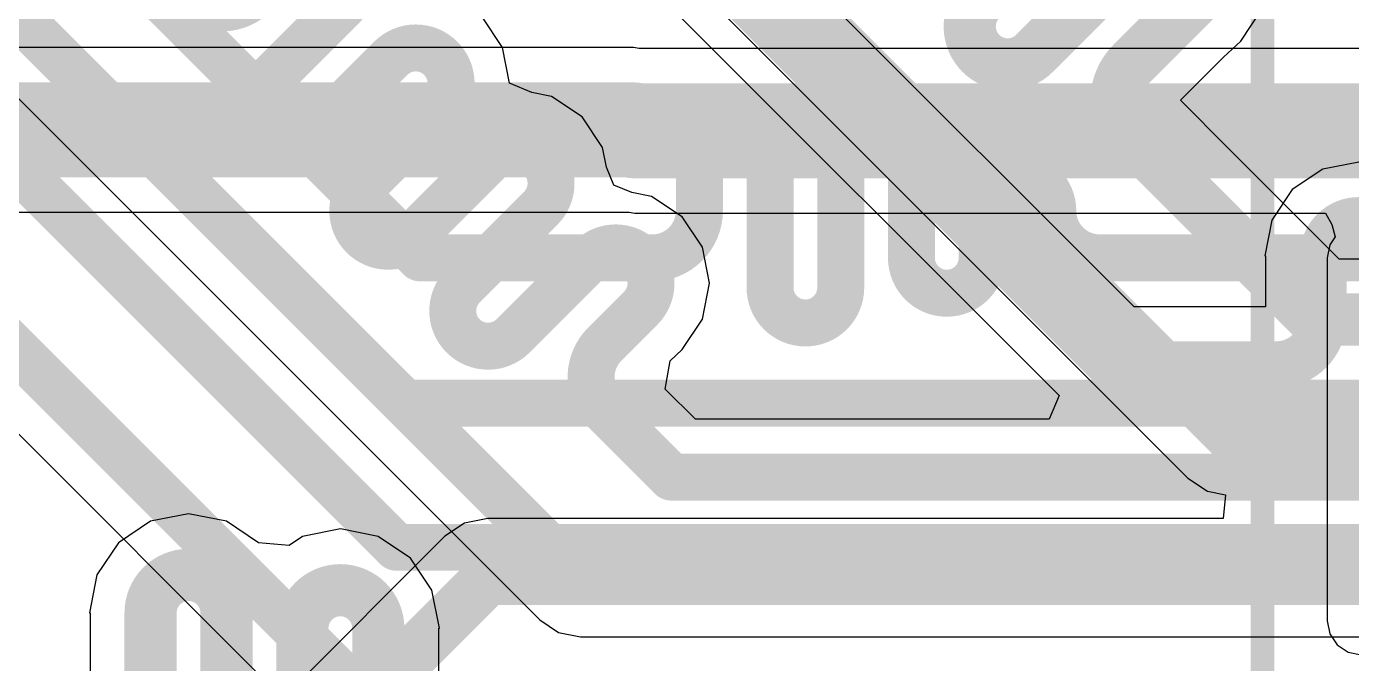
# Model space of a CAD drawing. Header units: inches. Extents: x -3 to 488, y -11 to 93.
# Drawn here: x 74.46 to 81.55, y 19.81 to 23.22 of the extents above; entities that cross this region are included whole.
import ezdxf

# ---------------------------------------------------------------- set-up
doc = ezdxf.new("R2010")
doc.units = ezdxf.units.IN
for name, color, linetype in [('Bottom Layer', 5, 'Continuous'), ('Layer 1', 16, 'Continuous'), ('Layer 2', 76, 'Continuous'), ('Top Layer', 1, 'Continuous'), ('Top Overlay', 2, 'Continuous')]:
    doc.layers.add(name, color=color, linetype=linetype)

msp = doc.modelspace()

# ---------------------------------------------------------------- linework, layer by layer
at = {"layer": 'Bottom Layer'}
for p, q in [((74.97276597999999, 26.50477554), (80.67742055999999, 20.80012096)), ((80.9604299, 23.14001722), (81.07551222, 23.3122597)), ((80.86780117999999, 23.05302984), (80.96042228, 23.14001468)), ((80.96042228, 23.14001468), (80.9604299, 23.14001722)), ((80.63736476, 22.82259342), (80.86780117999999, 23.05302984)), ((80.89339422, 22.56656396), (80.63736476, 22.82259342)), ((80.89340184, 22.56655888), (80.89339422, 22.56656396)), ((81.48766531999999, 21.9722954), (80.89340184, 22.56655888)), ((83.5999598, 21.9722954), (81.48766531999999, 21.9722954)), ((80.67742055999999, 20.80012096), (80.78244194, 20.72994584)), ((80.78244194, 20.72994584), (80.8795817, 20.71062406)), ((80.8795817, 20.71062406), (80.86707473999999, 20.58362406)), ((76.92857613999999, 20.58362406), (76.80469271999999, 20.55898352)), ((80.86707473999999, 20.58362406), (76.92857613999999, 20.58362406)), ((76.80469271999999, 20.55898352), (76.69967134, 20.4888084)), ((76.69967134, 20.4888084), (73.27275668, 17.06189374))]:
    msp.add_line(p, q, dxfattribs=at)
at = {"layer": 'Bottom Layer', "const_width": 0.2794}
for points in [[(74.95277618, 26.98257494), (80.90632536, 21.02902576)], [(79.85626395999999, 23.07403818), (80.44133771999999, 23.65911194)], [(80.37712144, 23.0201597), (80.72870569999999, 23.37174396)], [(79.56889344, 23.07403818), (79.56889598, 23.07403564)], [(79.85626395999999, 23.07403564), (79.85626395999999, 23.07403818)], [(80.3771189, 22.6250246), (80.37712144, 22.62502714)], [(80.37712144, 22.62502714), (80.66449703999999, 22.33765154)], [(80.66449703999999, 22.33765408), (80.76328018, 22.23887094)], [(80.76328018, 22.23887094), (81.35357618, 21.64857494)], [(81.35357618, 21.64857494), (92.99864814, 21.64857494)], [(80.90632536, 21.02902576), (93.78385612, 21.02902576)], [(73.47373672, 16.80506418), (76.92562211999999, 20.25694958)], [(76.92562211999999, 20.25694958), (76.92857613999999, 20.2599036)], [(76.92857613999999, 20.2599036), (94.28346903999999, 20.2599036)]]:
    msp.add_lwpolyline(points, dxfattribs=at)
for points in [[(79.56889598, 23.07403564, -0.4142135623730951), (79.56889598, 23.36140616)], [(79.85626395999999, 23.07403564, -0.4142161511664093), (79.56889344, 23.07403818)], [(80.37712144, 22.62502714, -0.4142173279436481), (80.37712144, 23.0201597)]]:
    msp.add_lwpolyline(points, format="xyb", dxfattribs=at)
at = {"layer": 'Bottom Layer', "const_width": 0.1397}
for points in [[(79.49904344, 23.07403818, 1), (79.63874344, 23.07403818, 1)], [(79.49904344, 23.07403818, 1), (79.63874344, 23.07403818, 1)], [(79.49904598, 23.07403564, 1), (79.63874598, 23.07403564, 1)], [(79.49904598, 23.07403564, 1), (79.63874598, 23.07403564, 1)], [(79.78641395999999, 23.07403818, 1), (79.92611396, 23.07403818, 1)], [(79.78641395999999, 23.07403818, 1), (79.92611396, 23.07403818, 1)], [(79.78641395999999, 23.07403564, 1), (79.92611396, 23.07403564, 1)], [(79.78641395999999, 23.07403564, 1), (79.92611396, 23.07403564, 1)], [(80.30727144, 23.0201597, 1), (80.44697144, 23.0201597, 1)], [(80.30727144, 23.0201597, 1), (80.44697144, 23.0201597, 1)], [(80.3072689, 22.6250246, 1), (80.44696889999999, 22.6250246, 1)], [(80.30727144, 22.62502714, 1), (80.44697144, 22.62502714, 1)], [(80.30727144, 22.62502714, 1), (80.44697144, 22.62502714, 1)], [(80.30727144, 22.62502714, 1), (80.44697144, 22.62502714, 1)], [(80.59464704, 22.33765408, 1), (80.73434704, 22.33765408, 1)], [(80.59464704, 22.33765154, 1), (80.73434704, 22.33765154, 1)], [(80.69343018, 22.23887094, 1), (80.83313018, 22.23887094, 1)], [(80.69343018, 22.23887094, 1), (80.83313018, 22.23887094, 1)], [(81.28372617999999, 21.64857494, 1), (81.42342617999999, 21.64857494, 1)], [(81.28372617999999, 21.64857494, 1), (81.42342617999999, 21.64857494, 1)], [(80.83647536, 21.02902576, 1), (80.97617536, 21.02902576, 1)], [(80.83647536, 21.02902576, 1), (80.97617536, 21.02902576, 1)], [(76.85577212, 20.25694958, 1), (76.99547212, 20.25694958, 1)], [(76.85577212, 20.25694958, 1), (76.99547212, 20.25694958, 1)], [(76.85872614, 20.2599036, 1), (76.99842613999999, 20.2599036, 1)], [(76.85872614, 20.2599036, 1), (76.99842613999999, 20.2599036, 1)]]:
    msp.add_lwpolyline(points, format="xyb", close=True, dxfattribs=at)
at = {"layer": 'Layer 1'}
msp.add_line((67.09374186, 28.3587444), (76.30012172, 19.15236708), dxfattribs=at)
at = {"layer": 'Layer 1', "const_width": 0.25146}
for points in [[(68.03340723999999, 28.83726008), (76.44148288, 20.42918444)], [(68.87748479999999, 28.80841076), (76.48485337999999, 21.20104218)], [(69.7942343, 28.75165446), (76.56704778, 21.97884098)], [(67.31257556, 28.5775781), (76.51896812, 19.37118554)], [(78.06197494, 22.23030098), (78.06197494, 22.54143066)], [(78.44043493999999, 21.81953218), (78.44043493999999, 22.54143066)], [(78.81889494, 21.81953218), (78.81889494, 22.454997)], [(79.19735494, 21.97881558), (79.19735494, 22.454997)], [(79.57581494, 21.97881558), (79.57581494, 22.23032638)], [(79.95427493999999, 22.23030098), (79.95427493999999, 22.23032638)], [(76.56704778, 21.97884098), (77.68477223999999, 21.97884098)], [(77.68477223999999, 21.97884098), (77.81051493999999, 21.97884098)], [(80.20573494, 21.97884098), (80.66059051999999, 21.97884098)], [(80.66059051999999, 21.97884098), (103.6254976, 21.97884098)], [(76.48485337999999, 21.20104218), (100.96237618, 21.20104218)], [(76.44148288, 20.42918444), (97.79557022, 20.42918444)]]:
    msp.add_lwpolyline(points, dxfattribs=at)
for points in [[(78.06197494, 22.54143066, -0.9999999999999999), (78.44043493999999, 22.54143066)], [(78.81889494, 22.454997, -0.9999999999999999), (79.19735494, 22.454997)], [(79.57581494, 22.23032638, -0.9999999999999999), (79.95427493999999, 22.23032638)], [(78.06197494, 22.23030098, -0.4142135623730951), (77.81051493999999, 21.97884098)], [(80.20573494, 21.97884098, -0.4142135623730951), (79.95427493999999, 22.23030098)], [(79.57581494, 21.97881558, -0.9999999999999999), (79.19735494, 21.97881558)], [(78.81889494, 21.81953218, -0.9999999999999999), (78.44043493999999, 21.81953218)]]:
    msp.add_lwpolyline(points, format="xyb", dxfattribs=at)
at = {"layer": 'Layer 1', "const_width": 0.12573}
for points in [[(77.99910994, 22.54143066, 1), (78.12483993999999, 22.54143066, 1)], [(77.99910994, 22.54143066, 1), (78.12483993999999, 22.54143066, 1)], [(78.37756993999999, 22.54143066, 1), (78.50329993999999, 22.54143066, 1)], [(78.37756993999999, 22.54143066, 1), (78.50329993999999, 22.54143066, 1)], [(78.75602994, 22.454997, 1), (78.88175994, 22.454997, 1)], [(78.75602994, 22.454997, 1), (78.88175994, 22.454997, 1)], [(79.13448994, 22.454997, 1), (79.26021994, 22.454997, 1)], [(79.13448994, 22.454997, 1), (79.26021994, 22.454997, 1)], [(77.99910994, 22.23030098, 1), (78.12483993999999, 22.23030098, 1)], [(77.99910994, 22.23030098, 1), (78.12483993999999, 22.23030098, 1)], [(79.51294994, 22.23032638, 1), (79.63867994, 22.23032638, 1)], [(79.51294994, 22.23032638, 1), (79.63867994, 22.23032638, 1)], [(79.89140993999999, 22.23032638, 1), (80.01713993999999, 22.23032638, 1)], [(79.89140993999999, 22.23032638, 1), (80.01713993999999, 22.23032638, 1)], [(79.89140993999999, 22.23030098, 1), (80.01713993999999, 22.23030098, 1)], [(79.89140993999999, 22.23030098, 1), (80.01713993999999, 22.23030098, 1)], [(76.50418278, 21.97884098, 1), (76.62991278, 21.97884098, 1)], [(76.50418278, 21.97884098, 1), (76.62991278, 21.97884098, 1)], [(77.62190723999998, 21.97884098, 1), (77.74763723999999, 21.97884098, 1)], [(77.62190723999998, 21.97884098, 1), (77.74763723999999, 21.97884098, 1)], [(77.74764993999999, 21.97884098, 1), (77.87337993999999, 21.97884098, 1)], [(77.74764993999999, 21.97884098, 1), (77.87337993999999, 21.97884098, 1)], [(79.13448994, 21.97881558, 1), (79.26021994, 21.97881558, 1)], [(79.13448994, 21.97881558, 1), (79.26021994, 21.97881558, 1)], [(79.51294994, 21.97881558, 1), (79.63867994, 21.97881558, 1)], [(79.51294994, 21.97881558, 1), (79.63867994, 21.97881558, 1)], [(80.14286994, 21.97884098, 1), (80.26859994, 21.97884098, 1)], [(80.14286994, 21.97884098, 1), (80.26859994, 21.97884098, 1)], [(80.59772552, 21.97884098, 1), (80.72345551999999, 21.97884098, 1)], [(80.59772552, 21.97884098, 1), (80.72345551999999, 21.97884098, 1)], [(78.37756993999999, 21.81953218, 1), (78.50329993999999, 21.81953218, 1)], [(78.37756993999999, 21.81953218, 1), (78.50329993999999, 21.81953218, 1)], [(78.75602994, 21.81953218, 1), (78.88175994, 21.81953218, 1)], [(78.75602994, 21.81953218, 1), (78.88175994, 21.81953218, 1)], [(76.42198838, 21.20104218, 1), (76.54771837999999, 21.20104218, 1)], [(76.42198838, 21.20104218, 1), (76.54771837999999, 21.20104218, 1)], [(76.37861788, 20.42918444, 1), (76.50434788, 20.42918444, 1)], [(76.37861788, 20.42918444, 1), (76.50434788, 20.42918444, 1)]]:
    msp.add_lwpolyline(points, format="xyb", close=True, dxfattribs=at)
at = {"layer": 'Layer 2'}
for p, q in [((80.38924485999999, 21.7160475), (75.87213172, 26.23316318)), ((75.34382188, 25.88613822), (79.98824744, 21.2417152)), ((72.80597326, 24.4422549), (77.20715317999999, 20.04107752)), ((77.00767427999999, 23.10595074), (76.89876924, 23.26894508)), ((77.04591905999999, 22.91368798), (77.00767427999999, 23.10595074)), ((77.16545146, 22.86362458), (77.04591905999999, 22.91368798)), ((77.27099353999999, 22.84263148), (77.16545146, 22.86362458)), ((77.43397772, 22.73373152), (77.27099353999999, 22.84263148)), ((77.43398026, 22.73373406), (77.43397772, 22.73373152)), ((77.4339955, 22.7337239), (77.43398026, 22.73373406)), ((77.43399296, 22.73372136), (77.4339955, 22.7337239)), ((77.542898, 22.57072702), (77.43399296, 22.73372136)), ((77.56389109999999, 22.46518494), (77.542898, 22.57072702)), ((81.59192469999999, 22.49188034), (81.3996594, 22.45363556)), ((77.60426947999999, 22.36877924), (77.56389109999999, 22.46518494)), ((81.3996594, 22.45363556), (81.23666505999999, 22.34472544)), ((77.70067518, 22.32840086), (77.60426947999999, 22.36877924)), ((77.80621726, 22.30740776), (77.70067518, 22.32840086)), ((77.96920906, 22.19850272), (77.80621726, 22.30740776)), ((81.23666505999999, 22.34472544), (81.12775494, 22.1817311)), ((77.96921414, 22.19850018), (77.96920906, 22.19850272)), ((77.96921414, 22.1984951), (77.96921414, 22.19850018)), ((78.07811918, 22.03550584), (77.96921414, 22.1984951)), ((81.12775494, 22.1817311), (81.08951016, 21.9894658)), ((78.11636395999999, 21.84324054), (78.07811918, 22.03550584)), ((81.08951016, 21.9894658), (81.09321856, 21.9894658)), ((81.09321856, 21.9894658), (81.09321856, 21.7160475)), ((78.07811918, 21.65097524), (78.11636395999999, 21.84324054)), ((81.09321856, 21.7160475), (80.38924485999999, 21.7160475)), ((77.96920906, 21.48798344), (78.07811918, 21.65097524)), ((77.8790162, 21.27611188), (77.90619419999999, 21.42853982)), ((77.90619419999999, 21.42853982), (77.9692116, 21.4879809)), ((77.9692116, 21.4879809), (77.96920906, 21.48798344)), ((78.04041034, 21.1147152), (77.8790162, 21.27611188)), ((79.98824744, 21.2417152), (79.9356415, 21.1147152)), ((79.9356415, 21.1147152), (78.04041034, 21.1147152)), ((77.20715317999999, 20.04107752), (77.20715826, 20.0410699)), ((77.20715826, 20.0410699), (77.30756192, 19.97398342)), ((77.30756192, 19.97398342), (77.42599195999999, 19.95042492)), ((77.42599195999999, 19.95042492), (77.42600465999999, 19.95042746)), ((77.42600465999999, 19.95042746), (96.70464276, 19.95042746))]:
    msp.add_line(p, q, dxfattribs=at)
at = {"layer": 'Layer 2', "const_width": 0.25146}
for points in [[(75.56265558, 26.10497192), (80.26105614, 21.40657136)], [(73.02480695999999, 24.6610886), (77.42599195999999, 20.2599036)], [(75.72642207999999, 22.89944112), (76.14208545999999, 23.3151045)], [(75.99403394, 22.63182926), (76.40969732, 23.04749264)], [(76.40969732, 23.0474901), (76.40969732, 23.04749264)], [(76.67730664, 23.04749264), (76.67730918, 23.0474901)], [(75.72642207999999, 22.89943858), (75.72642207999999, 22.89944112)], [(76.2616458, 22.3642174), (76.67730918, 22.77988078)], [(75.72641954, 22.63182926), (75.72642207999999, 22.6318318)], [(75.72642207999999, 22.6318318), (75.72642462, 22.63182926)], [(75.72642207999999, 22.63182672), (75.72642462, 22.63182926)], [(76.52925766, 22.09660554), (76.94492104, 22.51226892)], [(76.94492104, 22.51226638), (76.94492104, 22.51226892)], [(77.21253036, 22.51226892), (77.2125329, 22.51226638)], [(76.2616458, 22.36421486), (76.2616458, 22.3642174)], [(76.79686952, 21.82899368), (77.2125329, 22.24465706)], [(76.26164326, 22.09660554), (76.2616458, 22.09660808)], [(76.2616458, 22.09660808), (76.26164834, 22.09660554)], [(76.2616458, 22.096603), (76.26164834, 22.09660554)], [(77.06448137999999, 21.56138182), (77.48014475999999, 21.9770452)], [(77.48014475999999, 21.97704266), (77.48014475999999, 21.9770452)], [(81.4026947, 21.65803136), (81.4026947, 21.9894658)], [(76.79686952, 21.82899114), (76.79686952, 21.82899368)], [(77.5556996, 21.5173814), (77.74775407999999, 21.70943588)], [(76.79686698, 21.56138182), (76.79686952, 21.56138436)], [(76.79686952, 21.56138436), (76.79687206, 21.56138182)], [(76.79686952, 21.56137928), (76.79687206, 21.56138182)], [(80.26105614, 21.40657136), (80.52877975999999, 21.40657136)], [(80.52877975999999, 21.40657136), (81.15123469999999, 21.40657136)], [(77.55569706, 21.16175854), (77.5556996, 21.16176108)], [(77.5556996, 21.16176108), (77.82331907999999, 20.8941416)], [(77.82331907999999, 20.89414414), (77.91222416, 20.80523906)], [(77.91222416, 20.80523906), (97.26145902, 20.80523906)], [(77.42599195999999, 20.2599036), (96.83283401999999, 20.2599036)]]:
    msp.add_lwpolyline(points, dxfattribs=at)
for points in [[(76.14208545999999, 23.58271382, -0.4142135623730951), (76.14208545999999, 23.3151045)], [(75.68241911999999, 23.39066188, -0.4142177463290418), (75.3267988, 23.39066188)], [(76.40969732, 23.0474901, -0.4142107823686262), (76.67730664, 23.04749264)], [(76.67730918, 23.0474901, -0.4142135623730951), (76.67730918, 22.77988078)], [(75.72642207999999, 22.6318318, -0.4142052225871659), (75.72642207999999, 22.89943858)], [(75.99403394, 22.63182926, -0.4142135623730951), (75.72642462, 22.63182926)], [(76.94492104, 22.51226638, -0.4142107823686262), (77.21253036, 22.51226892)], [(77.2125329, 22.51226638, -0.4142135623730951), (77.2125329, 22.24465706)], [(76.2616458, 22.09660808, -0.4142052225871659), (76.2616458, 22.36421486)], [(81.4026947, 21.9894658, -0.9999999999999999), (81.78115469999999, 21.9894658)], [(76.52925766, 22.09660554, -0.4142135623730951), (76.26164834, 22.09660554)], [(77.48014475999999, 21.97704266, -0.4142107823686262), (77.74775407999999, 21.9770452)], [(77.74775407999999, 21.9770452, -0.4142135623730951), (77.74775407999999, 21.70943588)], [(76.79686952, 21.56138436, -0.4142052225871659), (76.79686952, 21.82899114)], [(81.4026947, 21.65803136, -0.4142135623730951), (81.15123469999999, 21.40657136)], [(77.06448137999999, 21.56138182, -0.4142135623730951), (76.79687206, 21.56138182)], [(77.5556996, 21.16176108, -0.4142177463290416), (77.5556996, 21.5173814)]]:
    msp.add_lwpolyline(points, format="xyb", dxfattribs=at)
at = {"layer": 'Layer 2', "const_width": 0.12573}
for points in [[(76.07922045999999, 23.3151045, 1), (76.20495045999999, 23.3151045, 1)], [(76.07922045999999, 23.3151045, 1), (76.20495045999999, 23.3151045, 1)], [(76.34683232, 23.04749264, 1), (76.47256232, 23.04749264, 1)], [(76.34683232, 23.04749264, 1), (76.47256232, 23.04749264, 1)], [(76.34683232, 23.0474901, 1), (76.47256232, 23.0474901, 1)], [(76.34683232, 23.0474901, 1), (76.47256232, 23.0474901, 1)], [(76.61444164, 23.04749264, 1), (76.74017164, 23.04749264, 1)], [(76.61444164, 23.04749264, 1), (76.74017164, 23.04749264, 1)], [(76.61444417999999, 23.0474901, 1), (76.74017418, 23.0474901, 1)], [(76.61444417999999, 23.0474901, 1), (76.74017418, 23.0474901, 1)], [(75.66355707999999, 22.89944112, 1), (75.78928708, 22.89944112, 1)], [(75.66355707999999, 22.89944112, 1), (75.78928708, 22.89944112, 1)], [(75.66355707999999, 22.89943858, 1), (75.78928708, 22.89943858, 1)], [(75.66355707999999, 22.89943858, 1), (75.78928708, 22.89943858, 1)], [(76.61444417999999, 22.77988078, 1), (76.74017418, 22.77988078, 1)], [(76.61444417999999, 22.77988078, 1), (76.74017418, 22.77988078, 1)], [(75.66355453999999, 22.63182926, 1), (75.78928454, 22.63182926, 1)], [(75.66355707999999, 22.6318318, 1), (75.78928708, 22.6318318, 1)], [(75.66355707999999, 22.6318318, 1), (75.78928708, 22.6318318, 1)], [(75.66355707999999, 22.6318318, 1), (75.78928708, 22.6318318, 1)], [(75.66355707999999, 22.63182672, 1), (75.78928708, 22.63182672, 1)], [(75.66355962, 22.63182926, 1), (75.78928962, 22.63182926, 1)], [(75.66355962, 22.63182926, 1), (75.78928962, 22.63182926, 1)], [(75.66355962, 22.63182926, 1), (75.78928962, 22.63182926, 1)], [(75.93116893999999, 22.63182926, 1), (76.05689894, 22.63182926, 1)], [(75.93116893999999, 22.63182926, 1), (76.05689894, 22.63182926, 1)], [(76.88205604, 22.51226892, 1), (77.00778603999998, 22.51226892, 1)], [(76.88205604, 22.51226892, 1), (77.00778603999998, 22.51226892, 1)], [(76.88205604, 22.51226638, 1), (77.00778603999998, 22.51226638, 1)], [(76.88205604, 22.51226638, 1), (77.00778603999998, 22.51226638, 1)], [(77.14966536, 22.51226892, 1), (77.27539536, 22.51226892, 1)], [(77.14966536, 22.51226892, 1), (77.27539536, 22.51226892, 1)], [(77.1496679, 22.51226638, 1), (77.2753979, 22.51226638, 1)], [(77.1496679, 22.51226638, 1), (77.2753979, 22.51226638, 1)], [(76.1987808, 22.3642174, 1), (76.3245108, 22.3642174, 1)], [(76.1987808, 22.3642174, 1), (76.3245108, 22.3642174, 1)], [(76.1987808, 22.36421486, 1), (76.3245108, 22.36421486, 1)], [(76.1987808, 22.36421486, 1), (76.3245108, 22.36421486, 1)], [(77.1496679, 22.24465706, 1), (77.2753979, 22.24465706, 1)], [(77.1496679, 22.24465706, 1), (77.2753979, 22.24465706, 1)], [(76.19877826, 22.09660554, 1), (76.32450826, 22.09660554, 1)], [(76.1987808, 22.09660808, 1), (76.3245108, 22.09660808, 1)], [(76.1987808, 22.09660808, 1), (76.3245108, 22.09660808, 1)], [(76.1987808, 22.09660808, 1), (76.3245108, 22.09660808, 1)], [(76.1987808, 22.096603, 1), (76.3245108, 22.096603, 1)], [(76.19878333999999, 22.09660554, 1), (76.32451334, 22.09660554, 1)], [(76.19878333999999, 22.09660554, 1), (76.32451334, 22.09660554, 1)], [(76.19878333999999, 22.09660554, 1), (76.32451334, 22.09660554, 1)], [(76.46639266, 22.09660554, 1), (76.59212265999999, 22.09660554, 1)], [(76.46639266, 22.09660554, 1), (76.59212265999999, 22.09660554, 1)], [(77.41727975999999, 21.9770452, 1), (77.54300975999999, 21.9770452, 1)], [(77.41727975999999, 21.9770452, 1), (77.54300975999999, 21.9770452, 1)], [(77.41727975999999, 21.97704266, 1), (77.54300975999999, 21.97704266, 1)], [(77.41727975999999, 21.97704266, 1), (77.54300975999999, 21.97704266, 1)], [(77.68488907999999, 21.9770452, 1), (77.81061908, 21.9770452, 1)], [(77.68488907999999, 21.9770452, 1), (77.81061908, 21.9770452, 1)], [(81.3398297, 21.9894658, 1), (81.4655597, 21.9894658, 1)], [(81.3398297, 21.9894658, 1), (81.4655597, 21.9894658, 1)], [(76.73400452, 21.82899368, 1), (76.85973452, 21.82899368, 1)], [(76.73400452, 21.82899368, 1), (76.85973452, 21.82899368, 1)], [(76.73400452, 21.82899114, 1), (76.85973452, 21.82899114, 1)], [(76.73400452, 21.82899114, 1), (76.85973452, 21.82899114, 1)], [(77.68488907999999, 21.70943588, 1), (77.81061908, 21.70943588, 1)], [(77.68488907999999, 21.70943588, 1), (77.81061908, 21.70943588, 1)], [(81.3398297, 21.65803136, 1), (81.4655597, 21.65803136, 1)], [(81.3398297, 21.65803136, 1), (81.4655597, 21.65803136, 1)], [(76.73400198, 21.56138182, 1), (76.85973198, 21.56138182, 1)], [(76.73400452, 21.56138436, 1), (76.85973452, 21.56138436, 1)], [(76.73400452, 21.56138436, 1), (76.85973452, 21.56138436, 1)], [(76.73400452, 21.56138436, 1), (76.85973452, 21.56138436, 1)], [(76.73400452, 21.56137928, 1), (76.85973452, 21.56137928, 1)], [(76.73400706, 21.56138182, 1), (76.85973705999999, 21.56138182, 1)], [(76.73400706, 21.56138182, 1), (76.85973705999999, 21.56138182, 1)], [(76.73400706, 21.56138182, 1), (76.85973705999999, 21.56138182, 1)], [(77.00161637999999, 21.56138182, 1), (77.12734637999999, 21.56138182, 1)], [(77.00161637999999, 21.56138182, 1), (77.12734637999999, 21.56138182, 1)], [(77.4928346, 21.5173814, 1), (77.61856459999998, 21.5173814, 1)], [(77.4928346, 21.5173814, 1), (77.61856459999998, 21.5173814, 1)], [(80.19819114, 21.40657136, 1), (80.32392114, 21.40657136, 1)], [(80.19819114, 21.40657136, 1), (80.32392114, 21.40657136, 1)], [(80.46591475999999, 21.40657136, 1), (80.59164476, 21.40657136, 1)], [(80.46591475999999, 21.40657136, 1), (80.59164476, 21.40657136, 1)], [(81.08836969999999, 21.40657136, 1), (81.21409969999999, 21.40657136, 1)], [(81.08836969999999, 21.40657136, 1), (81.21409969999999, 21.40657136, 1)], [(77.49283206, 21.16175854, 1), (77.61856206, 21.16175854, 1)], [(77.4928346, 21.16176108, 1), (77.61856459999998, 21.16176108, 1)], [(77.4928346, 21.16176108, 1), (77.61856459999998, 21.16176108, 1)], [(77.4928346, 21.16176108, 1), (77.61856459999998, 21.16176108, 1)], [(77.76045408, 20.89414414, 1), (77.88618407999999, 20.89414414, 1)], [(77.76045408, 20.8941416, 1), (77.88618407999999, 20.8941416, 1)], [(77.84935915999999, 20.80523906, 1), (77.97508916, 20.80523906, 1)], [(77.84935915999999, 20.80523906, 1), (77.97508916, 20.80523906, 1)], [(77.36312695999999, 20.2599036, 1), (77.48885695999999, 20.2599036, 1)], [(77.36312695999999, 20.2599036, 1), (77.48885695999999, 20.2599036, 1)]]:
    msp.add_lwpolyline(points, format="xyb", close=True, dxfattribs=at)
at = {"layer": 'Top Layer'}
for p, q in [((77.70980902, 23.10483314), (72.56517618, 23.10483314)), ((77.73888439999999, 23.09904956), (77.70980902, 23.10483314)), ((82.0938922, 23.09904956), (77.73888439999999, 23.09904956)), ((72.74753802, 22.22431674), (77.68651722, 22.22431674)), ((77.68651722, 22.22431674), (77.7155926, 22.21853316)), ((77.7155926, 22.21853316), (81.41496798, 22.21853316)), ((81.41496798, 22.21853316), (81.44863314, 22.1577027)), ((81.44863314, 22.1577027), (81.46632932, 22.09153316)), ((81.46632932, 22.09153316), (81.43738602, 22.04821346)), ((81.43738602, 22.04821346), (81.42358619999999, 21.97884098)), ((81.42358619999999, 21.97884098), (81.42358619999999, 20.03560128)), ((75.32689024, 20.60935426), (75.12372326, 20.56894286)), ((75.53005721999999, 20.56894286), (75.32689024, 20.60935426)), ((75.12372326, 20.56894286), (74.95148585999999, 20.453858)), ((75.70229207999999, 20.45386054), (75.53005721999999, 20.56894286)), ((76.13969024, 20.52740116), (75.93652326, 20.48698976)), ((76.34285722, 20.48698976), (76.13969024, 20.52740116)), ((74.95148585999999, 20.453858), (74.836401, 20.2816206)), ((75.8648851, 20.43912092), (75.70229207999999, 20.45386054)), ((75.93652326, 20.48698976), (75.8648851, 20.43912092)), ((76.51509462, 20.3719049), (76.34285722, 20.48698976)), ((76.63017948, 20.1996675), (76.51509462, 20.3719049)), ((74.836401, 20.2816206), (74.7959896, 20.07845362)), ((76.67059087999999, 19.99650052), (76.63017948, 20.1996675)), ((74.7959896, 20.07845362), (74.79996978, 20.07845362)), ((74.79996978, 20.07845362), (74.79996978, 19.6525642)), ((81.42358619999999, 20.03560128), (81.43738602, 19.9662288)), ((76.66661069999999, 19.6525642), (76.66661069999999, 19.99650052)), ((76.66661069999999, 19.99650052), (76.67059087999999, 19.99650052)), ((81.43738602, 19.9662288), (81.47668236, 19.9074151)), ((81.47668236, 19.9074151), (81.53549606, 19.86811876)), ((81.53549606, 19.86811876), (81.60486854, 19.85431894))]:
    msp.add_line(p, q, dxfattribs=at)
for points, const_width in [([(72.56517618, 22.66457494), (77.70980902, 22.66457494)], 0.508), ([(77.7155926, 22.65879136), (82.0938922, 22.65879136)], 0.508), ([(75.12369024, 19.60824374), (75.12369024, 20.07845362)], 0.2794), ([(75.53009023999999, 19.4892422), (75.53009023999999, 20.07845362)], 0.2794), ([(75.93649024, 19.4892422), (75.93649024, 19.99650052)], 0.2794), ([(76.34289024, 19.60824374), (76.34289024, 19.99650052)], 0.2794)]:
    msp.add_lwpolyline(points, dxfattribs=dict(at, const_width=const_width))
for points, const_width in [([(77.58280902, 22.66457494, 1), (77.83680901999999, 22.66457494, 1)], 0.254), ([(77.5885926, 22.65879136, 1), (77.84259259999999, 22.65879136, 1)], 0.254), ([(75.05384023999999, 20.07845362, 1), (75.19354023999999, 20.07845362, 1)], 0.1397), ([(75.05384023999999, 20.07845362, 1), (75.19354023999999, 20.07845362, 1)], 0.1397), ([(75.46024023999999, 20.07845362, 1), (75.59994024, 20.07845362, 1)], 0.1397), ([(75.46024023999999, 20.07845362, 1), (75.59994024, 20.07845362, 1)], 0.1397), ([(75.86664024, 19.99650052, 1), (76.00634024, 19.99650052, 1)], 0.1397), ([(75.86664024, 19.99650052, 1), (76.00634024, 19.99650052, 1)], 0.1397), ([(76.27304023999999, 19.99650052, 1), (76.41274023999999, 19.99650052, 1)], 0.1397), ([(76.27304023999999, 19.99650052, 1), (76.41274023999999, 19.99650052, 1)], 0.1397)]:
    msp.add_lwpolyline(points, format="xyb", close=True, dxfattribs=dict(at, const_width=const_width))
at = {"layer": 'Top Layer', "const_width": 0.2794}
for points in [[(75.12369024, 20.07845362, -0.9999999999999999), (75.53009023999999, 20.07845362)], [(75.93649024, 19.99650052, -0.9999999999999999), (76.34289024, 19.99650052)]]:
    msp.add_lwpolyline(points, format="xyb", dxfattribs=at)
at = {"layer": 'Top Overlay', "const_width": 0.127}
msp.add_lwpolyline([(81.07748579999999, 15.03772964), (81.07748579999999, 31.73774704)], dxfattribs=at)

doc.saveas('drawing.dxf')
